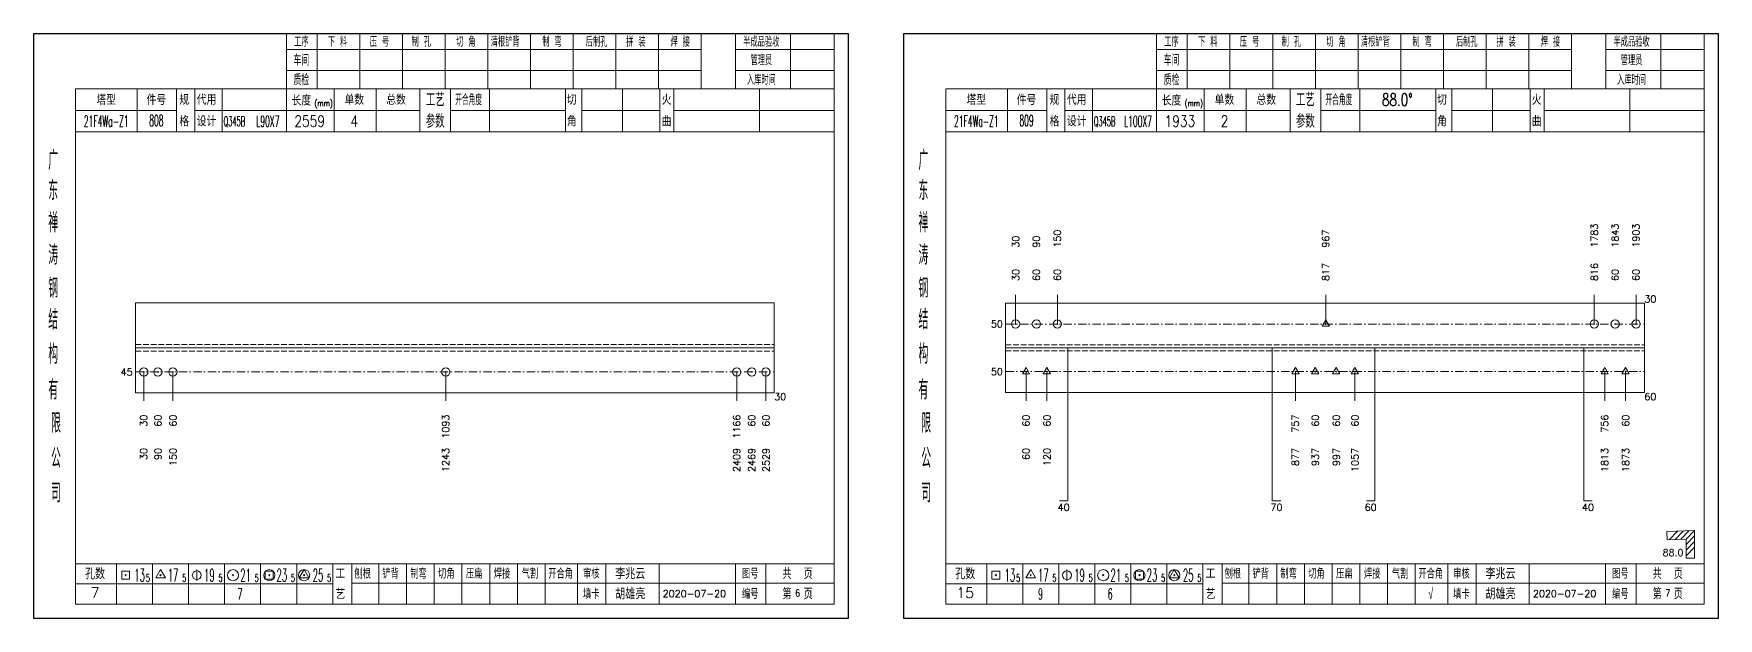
# Model space of a CAD drawing. Extents: x 1310 to 15542, y -76 to 8381.
# Drawn here: x 3077 to 3681, y 934 to 1144 of the extents above; entities that cross this region are included whole.
import ezdxf
from ezdxf.enums import TextEntityAlignment as Align

# ---------------------------------------------------------------- set-up
doc = ezdxf.new("R2010")
doc.units = 0
doc.header["$MEASUREMENT"] = 0
doc.linetypes.add('一点画线', pattern=[5.2, 3, -1, 0.2, -1])
doc.linetypes.add('虚线', pattern=[2.75, 2, -0.75])
doc.layers.get('0').update_dxf_attribs({"linetype": 'CONTINUOUS', "lineweight": 25})
for name, color, linetype, lineweight in [('1', 7, 'CONTINUOUS', 25), ('2', 7, 'CONTINUOUS', 25), ('4', 7, 'CONTINUOUS', 25), ('5', 7, 'CONTINUOUS', 25)]:
    doc.layers.add(name, color=color, linetype=linetype, lineweight=lineweight)
doc.styles.get("Standard").update_dxf_attribs({"font": 'simplex.shx', "width": 0.7, "height": 3, "bigfont": 'gbhzfs.shx'})

# ---------------------------------------------------------------- blocks, each defined once
blk = doc.blocks.new('孔21.5')
at = {"layer": '5', "color": 7, "linetype": 'Continuous', "lineweight": 13}
for p, q in [((-0.1, -0.1), (0.1, 0.1)), ((0.1, -0.1), (-0.1, 0.1))]:
    blk.add_line(p, q, dxfattribs=at)
blk.add_circle((0, 0), 1, dxfattribs=at)
blk = doc.blocks.new('孔17.5')
at = {"layer": '5', "color": 7, "linetype": 'Continuous', "lineweight": 13}
for p, q in [((0, 1), (-0.866, -0.5)), ((-0.1, -0.1), (0.1, 0.1)), ((0.1, -0.1), (-0.1, 0.1)), ((0.866, -0.5), (0, 1)), ((-0.866, -0.5), (0.866, -0.5))]:
    blk.add_line(p, q, dxfattribs=at)
blk = doc.blocks.new('CTJGK')
at = {"color": 6, "linetype": 'Continuous'}
for p, q in [((0, 209.97), (292.13, 209.97)), ((0, 0), (0, 209.97)), ((292.13, 209.97), (292.13, 0)), ((292.13, 0), (0, 0))]:
    blk.add_line(p, q, dxfattribs=at)

msp = doc.modelspace()

# ---------------------------------------------------------------- linework, layer by layer
at = {"color": 7, "linetype": 'Continuous', "lineweight": 18}
for p, q in [((3113.572, 1047.171), (3113.572, 1014.837)), ((3113.572, 1047.171), (3342.702, 1047.171)), ((3342.702, 1047.171), (3342.702, 1014.837)), ((3425.702, 1047.054), (3425.702, 1014.954)), ((3425.702, 1047.054), (3654.832, 1047.054)), ((3654.832, 1047.054), (3654.832, 1014.954)), ((3113.572, 1031.004), (3342.702, 1031.004)), ((3425.702, 1031.004), (3654.832, 1031.004))]:
    msp.add_line(p, q, dxfattribs=at)
at = {"color": 7, "linetype": 'Continuous', "lineweight": 13}
for p, q in [((3429.258, 1039.554), (3429.258, 1050.004)), ((3444.258, 1039.554), (3444.258, 1050.004)), ((3540.52, 1039.554), (3540.52, 1050.004)), ((3636.832, 1039.554), (3636.832, 1050.004)), ((3651.832, 1039.554), (3651.832, 1050.004)), ((3116.572, 1022.337), (3116.572, 1012.004)), ((3127.003, 1022.337), (3127.003, 1012.004)), ((3224.869, 1022.337), (3224.869, 1012.004)), ((3329.271, 1022.337), (3329.271, 1012.004)), ((3339.702, 1022.337), (3339.702, 1012.004)), ((3433.008, 1022.454), (3433.008, 1012.004)), ((3440.508, 1022.454), (3440.508, 1012.004)), ((3529.658, 1022.454), (3529.658, 1012.004)), ((3550.994, 1022.454), (3550.994, 1012.004)), ((3640.582, 1022.454), (3640.582, 1012.004)), ((3648.082, 1022.454), (3648.082, 1012.004))]:
    msp.add_line(p, q, dxfattribs=at)
at = {"color": 3, "linetype": '一点画线', "lineweight": 13}
for p, q in [((3425.702, 1039.554), (3654.832, 1039.554)), ((3113.572, 1022.337), (3342.702, 1022.337)), ((3425.702, 1022.454), (3654.832, 1022.454))]:
    msp.add_line(p, q, dxfattribs=at)
at = {"color": 1, "linetype": '虚线', "lineweight": 18}
for p, q in [((3113.572, 1032.171), (3342.702, 1032.171)), ((3113.572, 1029.837), (3342.702, 1029.837)), ((3425.702, 1032.054), (3654.832, 1032.054)), ((3425.702, 1029.954), (3654.832, 1029.954))]:
    msp.add_line(p, q, dxfattribs=at)
at = {"layer": '1', "color": 7, "linetype": 'Continuous', "lineweight": 18}
for p, q in [((3113.572, 1014.837), (3342.702, 1014.837)), ((3425.702, 1014.954), (3654.832, 1014.954))]:
    msp.add_line(p, q, dxfattribs=at)
at = {"layer": '2', "color": 7, "linetype": 'Continuous', "lineweight": 13}
for p, q in [((3448.008, 1031.004), (3448.008, 976.004)), ((3521.36, 1031.004), (3521.36, 976.004)), ((3558.106, 1031.004), (3558.106, 976.004)), ((3633.082, 1031.004), (3633.082, 976.004)), ((3448.008, 976.004), (3445.008, 976.004)), ((3521.36, 976.004), (3524.36, 976.004)), ((3558.106, 976.004), (3555.106, 976.004)), ((3633.082, 976.004), (3636.082, 976.004)), ((3672.832, 965.445), (3662.838, 965.096)), ((3662.838, 965.096), (3662.942, 962.098)), ((3662.942, 962.098), (3669.832, 962.339)), ((3663.835, 962.129), (3666.835, 965.236)), ((3665.834, 962.199), (3668.834, 965.306)), ((3667.833, 962.269), (3670.833, 965.375)), ((3669.832, 962.339), (3672.832, 965.445)), ((3669.832, 960.339), (3672.832, 963.445)), ((3669.832, 962.339), (3669.832, 955.445)), ((3669.832, 958.339), (3672.832, 961.445)), ((3672.832, 955.445), (3672.832, 965.445)), ((3669.832, 956.339), (3672.832, 959.445)), ((3669.832, 955.445), (3672.832, 955.445))]:
    msp.add_line(p, q, dxfattribs=at)
at = {"layer": '4', "color": 1, "linetype": 'Continuous', "lineweight": 18}
for p, q in [((3077.072, 1143.831), (3077.072, 933.861)), ((3369.202, 1143.831), (3077.072, 1143.831)), ((3167.702, 1143.831), (3167.702, 1123.991)), ((3178.732, 1143.831), (3178.732, 1123.971)), ((3194.042, 1143.831), (3194.042, 1123.971)), ((3209.362, 1143.831), (3209.362, 1123.971)), ((3224.672, 1143.831), (3224.672, 1123.971)), ((3239.982, 1143.831), (3239.982, 1123.971)), ((3255.292, 1143.831), (3255.292, 1123.971)), ((3270.612, 1143.831), (3270.612, 1123.971)), ((3285.922, 1143.831), (3285.922, 1123.971)), ((3301.232, 1143.831), (3301.232, 1123.971)), ((3316.542, 1143.831), (3316.542, 1123.991)), ((3316.542, 1143.831), (3316.542, 1123.971)), ((3328.822, 1143.831), (3328.822, 1123.971)), ((3348.572, 1143.831), (3348.572, 1123.971)), ((3364.152, 1143.831), (3364.152, 1123.971)), ((3369.202, 1114.031), (3369.202, 1143.831)), ((3389.202, 1143.831), (3389.202, 933.861)), ((3681.332, 1143.831), (3389.202, 1143.831)), ((3479.832, 1143.831), (3479.832, 1123.991)), ((3490.862, 1143.831), (3490.862, 1123.971)), ((3506.172, 1143.831), (3506.172, 1123.971)), ((3521.492, 1143.831), (3521.492, 1123.971)), ((3536.802, 1143.831), (3536.802, 1123.971)), ((3552.112, 1143.831), (3552.112, 1123.971)), ((3567.422, 1143.831), (3567.422, 1123.971)), ((3582.742, 1143.831), (3582.742, 1123.971)), ((3598.052, 1143.831), (3598.052, 1123.971)), ((3613.362, 1143.831), (3613.362, 1123.971)), ((3628.672, 1143.831), (3628.672, 1123.991)), ((3628.672, 1143.831), (3628.672, 1123.971)), ((3640.952, 1143.831), (3640.952, 1123.971)), ((3660.702, 1143.831), (3660.702, 1123.971)), ((3676.282, 1143.831), (3676.282, 1123.971)), ((3681.332, 1114.031), (3681.332, 1143.831)), ((3316.542, 1138.101), (3167.702, 1138.101)), ((3364.152, 1138.101), (3328.822, 1138.101)), ((3628.672, 1138.101), (3479.832, 1138.101)), ((3676.282, 1138.101), (3640.952, 1138.101)), ((3316.542, 1130.621), (3167.702, 1130.621)), ((3364.152, 1130.621), (3328.822, 1130.621)), ((3628.672, 1130.621), (3479.832, 1130.621)), ((3676.282, 1130.621), (3640.952, 1130.621)), ((3092.082, 1123.971), (3092.082, 938.911)), ((3364.152, 1123.971), (3092.082, 1123.971)), ((3114.202, 1123.981), (3114.202, 1108.561)), ((3128.352, 1108.561), (3128.352, 1123.971)), ((3134.852, 1108.561), (3134.852, 1123.971)), ((3144.722, 1123.971), (3144.722, 1108.561)), ((3167.702, 1123.991), (3167.702, 1108.561)), ((3184.822, 1123.971), (3184.822, 1108.561)), ((3199.872, 1123.971), (3199.872, 1108.561)), ((3215.572, 1123.971), (3215.572, 1108.561)), ((3226.632, 1123.971), (3226.632, 1108.561)), ((3240.582, 1123.971), (3240.582, 1108.561)), ((3267.882, 1123.971), (3267.882, 1108.561)), ((3273.642, 1123.971), (3273.642, 1108.561)), ((3288.262, 1123.971), (3288.262, 1108.561)), ((3301.722, 1123.971), (3301.722, 1108.561)), ((3306.712, 1123.971), (3306.712, 1108.561)), ((3337.452, 1123.971), (3337.452, 1108.561)), ((3364.152, 938.911), (3364.152, 1123.971)), ((3404.212, 1123.971), (3404.212, 938.911)), ((3676.282, 1123.971), (3404.212, 1123.971)), ((3426.332, 1123.981), (3426.332, 1108.561)), ((3440.482, 1108.561), (3440.482, 1123.971)), ((3446.982, 1108.561), (3446.982, 1123.971)), ((3456.852, 1123.971), (3456.852, 1108.561)), ((3479.832, 1123.991), (3479.832, 1108.561)), ((3496.952, 1123.971), (3496.952, 1108.561)), ((3512.002, 1123.971), (3512.002, 1108.561)), ((3527.702, 1123.971), (3527.702, 1108.561)), ((3538.762, 1123.971), (3538.762, 1108.561)), ((3552.712, 1123.971), (3552.712, 1108.561)), ((3580.012, 1123.971), (3580.012, 1108.561)), ((3585.772, 1123.971), (3585.772, 1108.561)), ((3600.392, 1123.971), (3600.392, 1108.561)), ((3613.852, 1123.971), (3613.852, 1108.561)), ((3618.842, 1123.971), (3618.842, 1108.561)), ((3649.582, 1123.971), (3649.582, 1108.561)), ((3676.282, 938.911), (3676.282, 1123.971)), ((3128.352, 1116.211), (3092.082, 1116.211)), ((3215.572, 1116.261), (3134.852, 1116.261)), ((3226.632, 1116.261), (3267.882, 1116.261)), ((3273.642, 1116.261), (3301.722, 1116.261)), ((3306.712, 1116.261), (3364.332, 1116.261)), ((3369.202, 933.861), (3369.202, 1114.031)), ((3440.482, 1116.211), (3404.212, 1116.211)), ((3527.702, 1116.261), (3446.982, 1116.261)), ((3538.762, 1116.261), (3580.012, 1116.261)), ((3585.772, 1116.261), (3613.852, 1116.261)), ((3618.842, 1116.261), (3676.462, 1116.261)), ((3681.332, 933.861), (3681.332, 1114.031)), ((3364.332, 1108.561), (3092.082, 1108.561)), ((3676.462, 1108.561), (3404.212, 1108.561)), ((3092.082, 953.441), (3364.152, 953.441)), ((3106.772, 953.441), (3106.772, 938.911)), ((3119.702, 938.911), (3119.702, 953.441)), ((3132.632, 953.441), (3132.632, 938.911)), ((3145.552, 938.911), (3145.552, 953.441)), ((3158.482, 953.441), (3158.482, 938.911)), ((3171.412, 938.911), (3171.412, 953.441)), ((3184.332, 938.911), (3184.332, 953.441)), ((3191.202, 938.911), (3191.202, 953.441)), ((3200.862, 938.911), (3200.862, 953.441)), ((3210.802, 938.911), (3210.802, 953.441)), ((3220.742, 938.911), (3220.742, 953.441)), ((3230.692, 938.911), (3230.692, 953.441)), ((3240.632, 938.911), (3240.632, 953.441)), ((3250.572, 938.911), (3250.572, 953.441)), ((3260.522, 938.911), (3260.522, 953.441)), ((3272.162, 938.911), (3272.162, 953.441)), ((3282.312, 938.911), (3282.312, 953.441)), ((3301.372, 938.911), (3301.372, 953.441)), ((3328.752, 938.911), (3328.752, 953.441)), ((3339.712, 938.911), (3339.712, 953.441)), ((3404.212, 953.441), (3676.282, 953.441)), ((3418.902, 953.441), (3418.902, 938.911)), ((3431.832, 938.911), (3431.832, 953.441)), ((3444.762, 953.441), (3444.762, 938.911)), ((3457.682, 938.911), (3457.682, 953.441)), ((3470.612, 953.441), (3470.612, 938.911)), ((3483.542, 938.911), (3483.542, 953.441)), ((3496.462, 938.911), (3496.462, 953.441)), ((3503.332, 938.911), (3503.332, 953.441)), ((3512.992, 938.911), (3512.992, 953.441)), ((3522.932, 938.911), (3522.932, 953.441)), ((3532.872, 938.911), (3532.872, 953.441)), ((3542.822, 938.911), (3542.822, 953.441)), ((3552.762, 938.911), (3552.762, 953.441)), ((3562.702, 938.911), (3562.702, 953.441)), ((3572.652, 938.911), (3572.652, 953.441)), ((3584.292, 938.911), (3584.292, 953.441)), ((3594.442, 938.911), (3594.442, 953.441)), ((3613.502, 938.911), (3613.502, 953.441)), ((3640.882, 938.911), (3640.882, 953.441)), ((3651.842, 938.911), (3651.842, 953.441)), ((3184.332, 946.311), (3092.082, 946.311)), ((3191.162, 946.471), (3364.152, 946.471)), ((3496.462, 946.311), (3404.212, 946.311)), ((3503.292, 946.471), (3676.282, 946.471)), ((3092.082, 938.911), (3364.152, 938.911)), ((3404.212, 938.911), (3676.282, 938.911)), ((3077.072, 933.861), (3369.202, 933.861)), ((3389.202, 933.861), (3681.332, 933.861))]:
    msp.add_line(p, q, dxfattribs=at)
at = {"layer": '4', "color": 7, "linetype": 'Continuous', "lineweight": 13}
for p, q in [((3108.658, 947.947), (3108.658, 950.775)), ((3108.658, 950.775), (3111.486, 950.775)), ((3109.872, 949.161), (3110.272, 949.561)), ((3110.272, 949.161), (3109.872, 949.561)), ((3111.486, 950.775), (3111.486, 947.947)), ((3122.572, 951.361), (3120.84, 948.361)), ((3122.372, 949.161), (3122.772, 949.561)), ((3122.772, 949.161), (3122.372, 949.561)), ((3124.304, 948.361), (3122.572, 951.361)), ((3135.572, 951.361), (3135.572, 947.361)), ((3148.372, 949.161), (3148.772, 949.561)), ((3148.772, 949.161), (3148.372, 949.561)), ((3160.158, 947.947), (3160.158, 950.775)), ((3160.158, 950.775), (3162.986, 950.775)), ((3161.372, 949.161), (3161.772, 949.561)), ((3161.772, 949.161), (3161.372, 949.561)), ((3162.986, 950.775), (3162.986, 947.947)), ((3174.072, 951.361), (3172.34, 948.361)), ((3173.872, 949.161), (3174.272, 949.561)), ((3174.272, 949.161), (3173.872, 949.561)), ((3175.804, 948.361), (3174.072, 951.361)), ((3420.788, 947.947), (3420.788, 950.775)), ((3420.788, 950.775), (3423.616, 950.775)), ((3422.002, 949.161), (3422.402, 949.561)), ((3422.402, 949.161), (3422.002, 949.561)), ((3423.616, 950.775), (3423.616, 947.947)), ((3434.702, 951.361), (3432.97, 948.361)), ((3434.502, 949.161), (3434.902, 949.561)), ((3434.902, 949.161), (3434.502, 949.561)), ((3436.434, 948.361), (3434.702, 951.361)), ((3447.702, 951.361), (3447.702, 947.361)), ((3460.502, 949.161), (3460.902, 949.561)), ((3460.902, 949.161), (3460.502, 949.561)), ((3472.288, 947.947), (3472.288, 950.775)), ((3472.288, 950.775), (3475.116, 950.775)), ((3473.502, 949.161), (3473.902, 949.561)), ((3473.902, 949.161), (3473.502, 949.561)), ((3475.116, 950.775), (3475.116, 947.947)), ((3486.202, 951.361), (3484.47, 948.361)), ((3486.002, 949.161), (3486.402, 949.561)), ((3486.402, 949.161), (3486.002, 949.561)), ((3487.934, 948.361), (3486.202, 951.361)), ((3111.486, 947.947), (3108.658, 947.947)), ((3120.84, 948.361), (3124.304, 948.361)), ((3162.986, 947.947), (3160.158, 947.947)), ((3172.34, 948.361), (3175.804, 948.361)), ((3423.616, 947.947), (3420.788, 947.947)), ((3432.97, 948.361), (3436.434, 948.361)), ((3475.116, 947.947), (3472.288, 947.947)), ((3484.47, 948.361), (3487.934, 948.361))]:
    msp.add_line(p, q, dxfattribs=at)
for centre, radius in [((3135.572, 949.361), 1.6), ((3148.572, 949.361), 2), ((3161.572, 949.361), 2), ((3174.072, 949.361), 2), ((3447.702, 949.361), 1.6), ((3460.702, 949.361), 2), ((3473.702, 949.361), 2), ((3486.202, 949.361), 2)]:
    msp.add_circle(centre, radius, dxfattribs=at)

# ---------------------------------------------------------------- block references
at = {"color": 0, "linetype": 'Continuous'}
for p in [(3077.072, 933.861), (3389.202, 933.861)]:
    msp.add_blockref('CTJGK', p, dxfattribs=at)
at = {"color": 8, "linetype": 'Continuous', "lineweight": 9, "xscale": 1.5, "yscale": 1.5, "zscale": 1.5}
for name, p in [('孔21.5', (3429.258, 1039.554)), ('孔21.5', (3436.758, 1039.554)), ('孔21.5', (3444.258, 1039.554)), ('孔17.5', (3540.52, 1039.554)), ('孔21.5', (3636.832, 1039.554)), ('孔21.5', (3644.332, 1039.554)), ('孔21.5', (3651.832, 1039.554))]:
    msp.add_blockref(name, p, dxfattribs=at)
at = {"layer": '1', "color": 8, "linetype": 'Continuous', "lineweight": 9, "xscale": 1.5, "yscale": 1.5, "zscale": 1.5}
for name, p in [('孔21.5', (3116.572, 1022.337)), ('孔21.5', (3121.63, 1022.337)), ('孔21.5', (3127.003, 1022.337)), ('孔21.5', (3224.869, 1022.337)), ('孔21.5', (3329.271, 1022.337)), ('孔21.5', (3334.643, 1022.337)), ('孔21.5', (3339.702, 1022.337)), ('孔17.5', (3433.008, 1022.454)), ('孔17.5', (3440.508, 1022.454)), ('孔17.5', (3529.658, 1022.454)), ('孔17.5', (3536.77, 1022.454)), ('孔17.5', (3544.27, 1022.454)), ('孔17.5', (3550.994, 1022.454)), ('孔17.5', (3640.582, 1022.454)), ('孔17.5', (3648.082, 1022.454))]:
    msp.add_blockref(name, p, dxfattribs=at)

# ---------------------------------------------------------------- texts
at = {"color": 7, "linetype": 'Continuous', "lineweight": 13}
for s, p in [('30', (3429.258, 1067.004)), ('90', (3436.758, 1067.004)), ('150', (3444.258, 1067.004)), ('967', (3540.52, 1067.004)), ('1783', (3636.832, 1067.004)), ('1843', (3644.332, 1067.004)), ('1903', (3651.832, 1067.004))]:
    msp.add_text(s, height=2.5, rotation=90, dxfattribs=at).set_placement(p, align=Align.MIDDLE_LEFT)
at = {"color": 8, "linetype": 'Continuous', "lineweight": 9}
for s, p in [('30', (3429.258, 1055.004)), ('60', (3436.758, 1055.004)), ('60', (3444.258, 1055.004)), ('817', (3540.52, 1055.004)), ('816', (3636.832, 1055.004)), ('60', (3644.332, 1055.004)), ('60', (3651.832, 1055.004))]:
    msp.add_text(s, height=2.5, rotation=90, dxfattribs=at).set_placement(p, align=Align.MIDDLE_LEFT)
at = {"color": 7, "linetype": 'Continuous', "lineweight": 13}
msp.add_text('30', height=2.5, dxfattribs=at).set_placement((3654.832, 1048.504), align=Align.MIDDLE_LEFT)
for s, p in [('50', (3424.702, 1039.554)), ('45', (3112.572, 1022.337)), ('50', (3424.702, 1022.454))]:
    msp.add_text(s, height=2.5, dxfattribs=at).set_placement(p, align=Align.MIDDLE_RIGHT)
at = {"layer": '1', "color": 7, "linetype": 'Continuous', "lineweight": 13}
for s, p in [('30', (3342.702, 1013.504)), ('60', (3654.832, 1013.504))]:
    msp.add_text(s, height=2.5, dxfattribs=at).set_placement(p, align=Align.MIDDLE_LEFT)
at = {"layer": '1', "color": 8, "linetype": 'Continuous', "lineweight": 9}
for s, p in [('30', (3116.572, 1007.004)), ('60', (3121.63, 1007.004)), ('60', (3127.003, 1007.004)), ('1093', (3224.869, 1007.004)), ('1166', (3329.271, 1007.004)), ('60', (3334.643, 1007.004)), ('60', (3339.702, 1007.004)), ('60', (3433.008, 1007.004)), ('60', (3440.508, 1007.004)), ('757', (3529.658, 1007.004)), ('60', (3536.77, 1007.004)), ('60', (3544.27, 1007.004)), ('60', (3550.994, 1007.004)), ('756', (3640.582, 1007.004)), ('60', (3648.082, 1007.004))]:
    msp.add_text(s, height=2.5, rotation=90, dxfattribs=at).set_placement(p, align=Align.MIDDLE_RIGHT)
at = {"layer": '1', "color": 7, "linetype": 'Continuous', "lineweight": 13}
for s, p in [('30', (3116.572, 995.004)), ('90', (3121.63, 995.004)), ('150', (3127.003, 995.004)), ('1243', (3224.869, 995.004)), ('2409', (3329.271, 995.004)), ('2469', (3334.643, 995.004)), ('2529', (3339.702, 995.004)), ('60', (3433.008, 995.004)), ('120', (3440.508, 995.004)), ('877', (3529.658, 995.004)), ('937', (3536.77, 995.004)), ('997', (3544.27, 995.004)), ('1057', (3550.994, 995.004)), ('1813', (3640.582, 995.004)), ('1873', (3648.082, 995.004))]:
    msp.add_text(s, height=2.5, rotation=90, dxfattribs=at).set_placement(p, align=Align.MIDDLE_RIGHT)
at = {"layer": '2', "color": 7, "linetype": 'Continuous', "lineweight": 13}
for s, p in [('40', (3446.508, 975.004)), ('70', (3522.86, 975.004)), ('60', (3556.606, 975.004)), ('40', (3634.582, 975.004))]:
    msp.add_text(s, height=2.5, dxfattribs=at).set_placement(p, align=Align.TOP_CENTER)
msp.add_text('88.0', height=2.5, dxfattribs=at).set_placement((3668.832, 955.445), align=Align.BOTTOM_RIGHT)
at = {"layer": '4', "color": 1, "linetype": 'Continuous', "lineweight": 25}
for s, height, width, p in [('工序', 3.7, 0.7, (3173.072, 1140.961)), ('下 料', 3.7, 0.7, (3186.072, 1140.961)), ('压 号', 3.7, 0.7, (3201.072, 1140.961)), ('制 孔', 3.7, 0.7, (3216.072, 1140.961)), ('切 角', 3.7, 0.7, (3232.072, 1140.961)), ('清根铲背 ', 3.7, 0.7, (3247.072, 1140.961)), (' 制 弯', 3.7, 0.7, (3262.072, 1140.961)), (' 后制孔', 3.7, 0.7, (3278.072, 1140.961)), ('拼 装', 3.7, 0.7, (3293.072, 1140.961)), (' 焊 接', 3.7, 0.7, (3308.072, 1140.961)), ('半成品验收', 3.7, 0.7, (3338.072, 1140.961)), ('工序', 3.7, 0.7, (3485.202, 1140.961)), ('下 料', 3.7, 0.7, (3498.202, 1140.961)), ('压 号', 3.7, 0.7, (3513.202, 1140.961)), ('制 孔', 3.7, 0.7, (3528.202, 1140.961)), ('切 角', 3.7, 0.7, (3544.202, 1140.961)), ('清根铲背 ', 3.7, 0.7, (3559.202, 1140.961)), (' 制 弯', 3.7, 0.7, (3574.202, 1140.961)), (' 后制孔', 3.7, 0.7, (3590.202, 1140.961)), ('拼 装', 3.7, 0.7, (3605.202, 1140.961)), (' 焊 接', 3.7, 0.7, (3620.202, 1140.961)), ('半成品验收', 3.7, 0.7, (3650.202, 1140.961)), ('车间', 4, 0.7, (3173.072, 1134.361)), ('管理员', 3.7, 0.7, (3338.072, 1134.361)), ('车间', 4, 0.7, (3485.202, 1134.361)), ('管理员', 3.7, 0.7, (3650.202, 1134.361)), ('质检', 4, 0.7, (3173.072, 1127.301)), ('入库时间', 3.7, 0.7, (3338.072, 1127.301)), ('质检', 4, 0.7, (3485.202, 1127.301)), ('入库时间', 3.7, 0.7, (3650.202, 1127.301)), ('(mm)', 2.24, 0.7, (3181.072, 1118.861)), ('工艺', 4.8, 0.7, (3221.072, 1120.121)), ('开合角度', 4, 0.6, (3233.072, 1120.121)), ('(mm)', 2.24, 0.7, (3493.202, 1118.861)), ('工艺', 4.8, 0.7, (3533.202, 1120.121)), ('开合角度', 4, 0.6, (3545.202, 1120.121)), ('88.0%%d', 4.47, 0.7, (3566.202, 1120.121)), ('21F4Wa-Z1', 4, 0.5, (3103.072, 1112.381)), ('808', 4, 0.5, (3121.072, 1112.631)), ('Q345B', 3.5, 0.5, (3149.072, 1112.361)), ('L90X7', 4, 0.5, (3161.072, 1112.361)), ('2559', 4, 0.8, (3176.072, 1112.411)), ('4', 4, 0.8, (3192.072, 1112.411)), ('参数', 4.8, 0.7, (3221.072, 1112.411)), ('21F4Wa-Z1', 4, 0.5, (3415.202, 1112.381)), ('809', 4, 0.5, (3433.202, 1112.631)), ('Q345B', 3.5, 0.5, (3461.202, 1112.361)), ('L100X7', 4, 0.5, (3473.202, 1112.361)), ('1933', 4, 0.8, (3488.202, 1112.411)), ('2', 4, 0.8, (3504.202, 1112.411)), ('参数', 4.8, 0.7, (3533.202, 1112.411)), ('广', 6.96, 0.7, (3084.072, 1098.331)), ('广', 6.96, 0.7, (3396.202, 1098.331)), ('东', 6.96, 0.7, (3084.072, 1087.541)), ('东', 6.96, 0.7, (3396.202, 1087.541)), ('禅', 6.96, 0.7, (3084.072, 1075.951)), ('禅', 6.96, 0.7, (3396.202, 1075.951)), ('涛', 6.96, 0.7, (3084.072, 1064.351)), ('涛', 6.96, 0.7, (3396.202, 1064.351)), ('钢', 6.96, 0.7, (3084.072, 1052.461)), ('钢', 6.96, 0.7, (3396.202, 1052.461)), ('结', 6.96, 0.7, (3084.072, 1041.151)), ('结', 6.96, 0.7, (3396.202, 1041.151)), ('构', 6.96, 0.7, (3084.072, 1028.771)), ('构', 6.96, 0.7, (3396.202, 1028.771)), ('有', 6.96, 0.7, (3084.072, 1015.961)), ('有', 6.96, 0.7, (3396.202, 1015.961)), ('限', 6.96, 0.7, (3085.072, 1003.961)), ('限', 6.96, 0.7, (3397.202, 1003.961)), ('公', 6.96, 0.7, (3085.072, 991.421)), ('公', 6.96, 0.7, (3397.202, 991.421)), ('司', 6.96, 0.7, (3085.072, 978.941)), ('司', 6.96, 0.7, (3397.202, 978.941)), ('13', 4.47, 0.5, (3115.072, 949.361)), ('5', 2.68, 0.6, (3118.072, 948.361)), ('17', 4.47, 0.5, (3127.072, 949.361)), ('5', 2.68, 0.6, (3131.072, 948.361)), ('19', 4.47, 0.5, (3140.072, 949.361)), ('5', 2.68, 0.6, (3144.072, 948.361)), ('21', 4.47, 0.5, (3153.072, 949.361)), ('5', 2.68, 0.6, (3157.072, 948.361)), ('23', 4.47, 0.5, (3166.072, 949.361)), ('5', 2.68, 0.6, (3170.072, 948.361)), ('25', 4.47, 0.5, (3179.072, 949.361)), ('5', 2.68, 0.6, (3183.072, 948.361)), ('刨根', 3.7, 0.8, (3195.072, 949.961)), ('铲背', 3.7, 0.8, (3205.072, 949.961)), ('制弯', 3.7, 0.8, (3215.072, 949.961)), ('切角', 3.7, 0.8, (3225.072, 949.961)), ('压扁', 3.7, 0.8, (3235.072, 949.961)), ('焊接', 3.7, 0.8, (3245.072, 949.961)), ('气割', 3.7, 0.8, (3255.072, 949.961)), ('开合角', 3.7, 0.8, (3266.072, 949.961)), ('审核', 3.7, 0.8, (3277.072, 949.961)), ('图号', 3.7, 0.8, (3334.072, 949.961)), ('共  页', 4, 0.8, (3351.072, 949.961)), ('13', 4.47, 0.5, (3427.202, 949.361)), ('5', 2.68, 0.6, (3430.202, 948.361)), ('17', 4.47, 0.5, (3439.202, 949.361)), ('5', 2.68, 0.6, (3443.202, 948.361)), ('19', 4.47, 0.5, (3452.202, 949.361)), ('5', 2.68, 0.6, (3456.202, 948.361)), ('21', 4.47, 0.5, (3465.202, 949.361)), ('5', 2.68, 0.6, (3469.202, 948.361)), ('23', 4.47, 0.5, (3478.202, 949.361)), ('5', 2.68, 0.6, (3482.202, 948.361)), ('25', 4.47, 0.5, (3491.202, 949.361)), ('5', 2.68, 0.6, (3495.202, 948.361)), ('刨根', 3.7, 0.8, (3507.202, 949.961)), ('铲背', 3.7, 0.8, (3517.202, 949.961)), ('制弯', 3.7, 0.8, (3527.202, 949.961)), ('切角', 3.7, 0.8, (3537.202, 949.961)), ('压扁', 3.7, 0.8, (3547.202, 949.961)), ('焊接', 3.7, 0.8, (3557.202, 949.961)), ('气割', 3.7, 0.8, (3567.202, 949.961)), ('开合角', 3.7, 0.8, (3578.202, 949.961)), ('审核', 3.7, 0.8, (3589.202, 949.961)), ('图号', 3.7, 0.8, (3646.202, 949.961)), ('共  页', 4, 0.8, (3663.202, 949.961)), ('7', 4, 0.5, (3151.072, 942.611)), ('填卡', 3.7, 0.8, (3277.072, 942.691)), ('编号', 3.7, 0.8, (3334.072, 942.691)), ('第  页', 4, 0.8, (3351.072, 942.691)), ('9', 4, 0.5, (3438.202, 942.611)), ('6', 4, 0.5, (3463.202, 942.611)), ('√', 4, 0.6, (3578.202, 942.691)), ('填卡', 3.7, 0.8, (3589.202, 942.691)), ('编号', 3.7, 0.8, (3646.202, 942.691)), ('第  页', 4, 0.8, (3663.202, 942.691))]:
    msp.add_text(s, height=height, dxfattribs=dict(at, width=width)).set_placement(p, align=Align.MIDDLE_CENTER)
for s, height, p in [('塔型', 3.7, (3103.072, 1120.091)), ('件号', 3.7, (3121.072, 1120.091)), ('规', 3.7, (3131.072, 1120.121)), ('代用', 3.7, (3139.072, 1120.121)), ('长度', 3.7, (3173.072, 1119.861)), ('单数', 3.7, (3192.072, 1120.121)), ('总数', 3.7, (3207.072, 1120.121)), ('切', 3.7, (3270.072, 1120.121)), ('火', 3.7, (3304.072, 1120.121)), ('塔型', 3.7, (3415.202, 1120.091)), ('件号', 3.7, (3433.202, 1120.091)), ('规', 3.7, (3443.202, 1120.121)), ('代用', 3.7, (3451.202, 1120.121)), ('长度', 3.7, (3485.202, 1119.861)), ('单数', 3.7, (3504.202, 1120.121)), ('总数', 3.7, (3519.202, 1120.121)), ('切', 3.7, (3582.202, 1120.121)), ('火', 3.7, (3616.202, 1120.121)), ('格', 3.7, (3131.072, 1112.411)), ('设计', 3.7, (3139.072, 1112.411)), ('角', 3.7, (3270.072, 1112.411)), ('曲', 3.7, (3304.072, 1112.411)), ('格', 3.7, (3443.202, 1112.411)), ('设计', 3.7, (3451.202, 1112.411)), ('角', 3.7, (3582.202, 1112.411)), ('曲', 3.7, (3616.202, 1112.411)), ('孔数', 4, (3099.072, 949.881)), ('工', 3.7, (3187.072, 949.961)), ('李兆云', 4, (3291.072, 949.961)), ('孔数', 4, (3411.202, 949.881)), ('工', 3.7, (3499.202, 949.961)), ('李兆云', 4, (3603.202, 949.961)), ('7', 3.7, (3099.072, 943.051)), ('艺', 3.7, (3187.072, 942.611)), ('胡雄亮', 4, (3291.072, 942.691)), ('2020-07-20', 2.5, (3314.072, 942.691)), ('15', 3.7, (3411.202, 943.051)), ('艺', 3.7, (3499.202, 942.611)), ('胡雄亮', 4, (3603.202, 942.691)), ('2020-07-20', 2.5, (3626.202, 942.691))]:
    msp.add_text(s, height=height, dxfattribs=at).set_placement(p, align=Align.MIDDLE_CENTER)
at = {"layer": '4', "color": 6, "linetype": 'Continuous', "lineweight": 25, "width": 0.8}
for s, p in [('6', (3351.097, 942.919)), ('7', (3663.227, 942.919))]:
    msp.add_text(s, height=2.5, dxfattribs=at).set_placement(p, align=Align.MIDDLE_CENTER)

doc.saveas('drawing.dxf')
